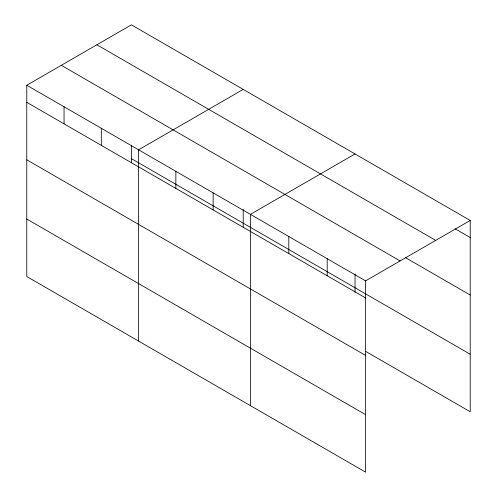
<?xml version="1.0" encoding="UTF-8"?>
<svg xmlns="http://www.w3.org/2000/svg" width="497" height="497" viewBox="0 0 497 497"><rect width="100%" height="100%" fill="white"/><g stroke="black" fill="none" stroke-linecap="round" stroke-linejoin="round"><path stroke-width="0.75" d="M26.776 85.254L365.599 280.867L365.599 472.15L26.776 276.537L26.776 85.254L131.401 24.85L470.224 220.463L470.224 411.746L365.618 351.354M243.213 89.404L138.588 149.808L138.588 341.091M355.026 153.958L250.401 214.362L250.401 405.639M365.599 280.867L470.224 220.463M454.991 228.744L470.224 237.535M96.878 44.786L435.695 240.399M405.341 257.564L470.224 295.025M61.305 65.318L400.122 260.937M131.401 158.642L470.224 354.255M26.776 102.326L365.599 297.939M26.776 159.817L365.599 355.43M26.776 219.047L365.599 414.66M355.026 273.903L355.026 292.348M327.2 258.701L327.2 275.767M288.8 236.529L288.8 253.6M243.213 209.349L243.213 227.03M213.126 192.842L213.126 209.914M175.857 171.322L175.857 188.394M131.401 145.565L131.401 162.476M101.32 128.288L101.32 145.36M64.051 106.774L64.051 123.84"/></g></svg>
